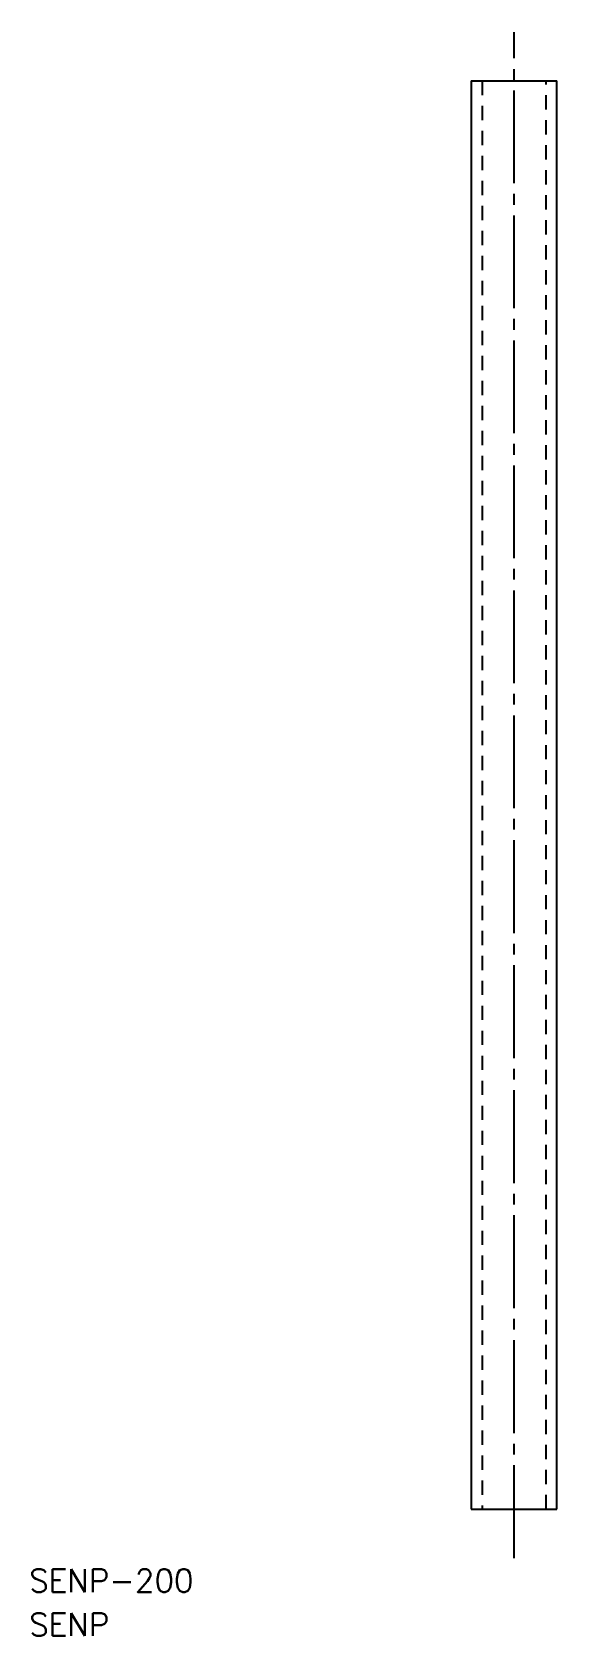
# Model space of a CAD drawing. Extents: x 116 to 189, y 43 to 268.
import ezdxf

# ---------------------------------------------------------------- set-up
doc = ezdxf.new("R2010")
doc.units = 0
doc.linetypes.add('CENTER', pattern=[17.5, 13, -1.5, 1.5, -1.5])
doc.linetypes.add('DASHED', pattern=[3.5, 2, -1.5])
doc.layers.get('0').update_dxf_attribs({"linetype": 'CONTINUOUS'})
doc.layers.add('CENTER', color=1, linetype='CENTER')
doc.styles.get("Standard").update_dxf_attribs({"font": 'txt.shx', "bigfont": '@extfont2.shx'})

msp = doc.modelspace()

# ---------------------------------------------------------------- linework, layer by layer
at = {"color": 7, "linetype": 'CONTINUOUS'}
for p, q in [((177.46, 260.98), (177.46, 132.27)), ((177.46, 260.98), (189.46, 260.98)), ((189.46, 122.07), (189.46, 260.98)), ((177.46, 132.27), (177.46, 60.98)), ((189.46, 60.98), (189.46, 122.07)), ((177.46, 60.98), (189.46, 60.98))]:
    msp.add_line(p, q, dxfattribs=at)
at = {"color": 3, "linetype": 'DASHED'}
for p, q in [((178.96, 260.98), (178.96, 60.98)), ((187.96, 60.98), (187.96, 260.98))]:
    msp.add_line(p, q, dxfattribs=at)
at = {"layer": 'CENTER', "color": 1, "linetype": 'CENTER'}
msp.add_line((183.46, 54.14), (183.46, 267.81), dxfattribs=at)

# ---------------------------------------------------------------- texts
at = {"color": 7, "linetype": 'CONTINUOUS'}
for s, p in [('SENP-200', (115.51, 49.38)), ('SENP', (115.51, 43.23))]:
    msp.add_text(s, height=3.2, dxfattribs=at).set_placement(p)

doc.saveas('drawing.dxf')
